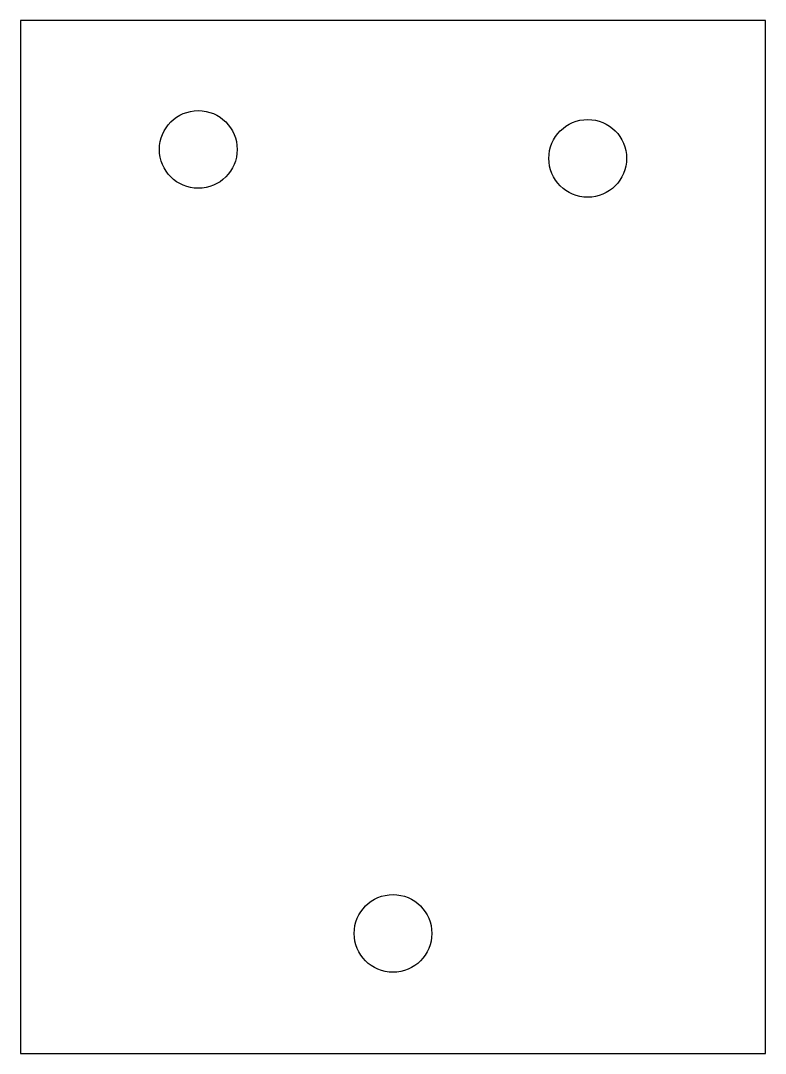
# Model space of a CAD drawing. Header units: millimetres. Extents: x -5.5 to 28, y -8 to 38.5.
import ezdxf

# ---------------------------------------------------------------- set-up
doc = ezdxf.new("R2010")
doc.units = ezdxf.units.MM
doc.layers.get('0').update_dxf_attribs({"linetype": 'CONTINUOUS'})

msp = doc.modelspace()

# ---------------------------------------------------------------- linework, layer by layer
msp.add_lwpolyline([(-5.5, -8), (28.04, -8), (28.04, 38.5), (-5.5, 38.5)], close=True)
for centre in [(2.5, 32.7), (20.04, 32.3), (11.27, -2.6)]:
    msp.add_circle(centre, 1.75)

doc.saveas('drawing.dxf')
